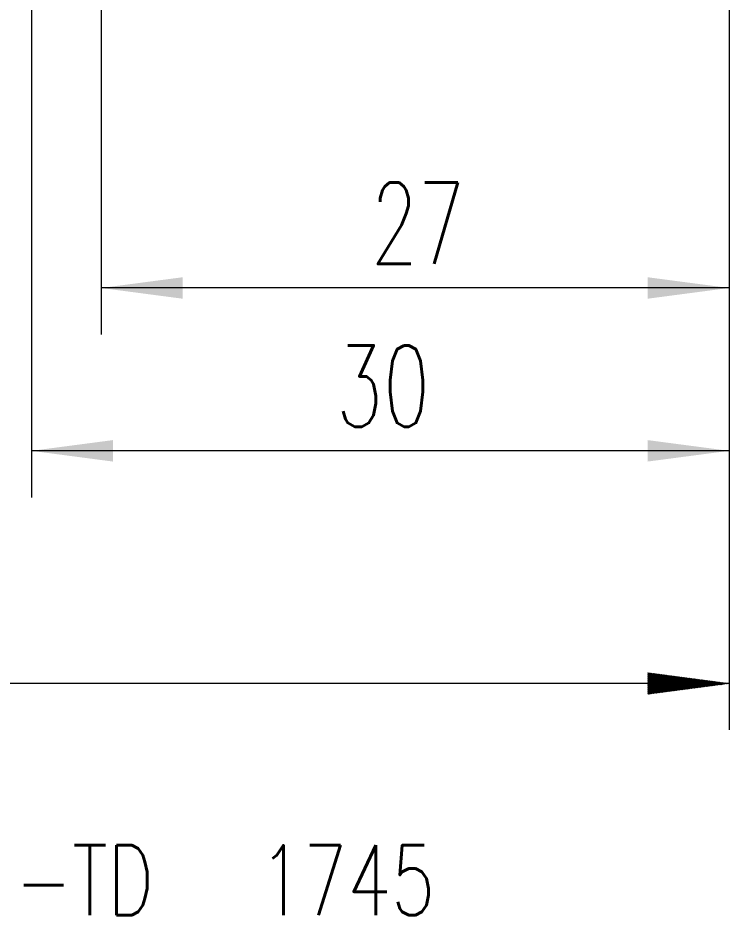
# Model space of a CAD drawing. Header units: millimetres. Extents: x -48.9 to 48.1, y -62.1 to 27.2.
# Drawn here: x -0.58 to 30, y -62.09 to -23.53 of the extents above; entities that cross this region are included whole.
import ezdxf

# ---------------------------------------------------------------- set-up
doc = ezdxf.new("R2010")
doc.units = ezdxf.units.MM
doc.layers.add('SK2', color=7, linetype='Continuous')
doc.layers.add('SK6', color=5, linetype='Continuous')
doc.styles.add('iso_b_vert', font='simplex.shx')
doc.dimstyles.get("Standard").update_dxf_attribs({"dimtxt": 0.18, "dimasz": 0.18, "dimexe": 0.18, "dimexo": 0.0625, "dimgap": 0.09, "dimtad": 1, "dimzin": 0, "dimdsep": 52, "dimtxsty": 'Standard', "dimcen": 0.09, "dimadec": 0, "dimazin": 0, "dimtfac": 1, "dimtdec": 4, "dimtofl": 0, "dimtmove": 0, "dimatfit": 3, "dimfxl": 1, "dimtolj": 1, "dimtzin": 0, "dimarcsym": 0})

# ---------------------------------------------------------------- blocks, each defined once
blk = doc.blocks.new('_U0')
at = {"layer": 'SK2', "lineweight": 13}
for p, q in [((0, -1.5875), (0, -44.135279)), ((30, -4.6375), (30, -44.135279)), ((30, -42.135279), (0, -42.135279))]:
    blk.add_line(p, q, dxfattribs=at)
at = {"layer": 'SK2', "lineweight": 18}
for points in [[(0, -42.135279), (3.499998, -41.674495), (3.500002, -42.596063)], [(30, -42.135279), (26.500002, -42.596063), (26.499998, -41.674495)]]:
    blk.add_solid(points, dxfattribs=at)
at = {"layer": 'SK2', "lineweight": 18, "insert": (13.095034, -41.102646), "char_height": 3.5, "attachment_point": 7, "line_spacing_factor": 1.084337, "style": 'iso_b_vert'}
blk.add_mtext('\\W0.6740;30', dxfattribs=at)
blk = doc.blocks.new('_U2')
at = {"layer": 'SK2', "lineweight": 13}
for p, q in [((2.997679, -4.4375), (2.997679, -37.135279)), ((30, -4.6375), (30, -37.135279)), ((30, -35.135279), (2.997679, -35.135279))]:
    blk.add_line(p, q, dxfattribs=at)
at = {"layer": 'SK2', "lineweight": 18}
for points in [[(2.997679, -35.135279), (6.497677, -34.674495), (6.497681, -35.596063)], [(30, -35.135279), (26.500002, -35.596063), (26.499998, -34.674495)]]:
    blk.add_solid(points, dxfattribs=at)
at = {"layer": 'SK2', "lineweight": 18, "insert": (14.593873, -34.102646), "char_height": 3.5, "attachment_point": 7, "line_spacing_factor": 1.084337, "style": 'iso_b_vert'}
blk.add_mtext('\\W0.6740;27', dxfattribs=at)

msp = doc.modelspace()

# ---------------------------------------------------------------- hatches: boundary and pattern name
at = {"layer": 'SK2', "lineweight": 13}
h = msp.add_hatch(dxfattribs=at)
h.set_pattern_fill('ANSI31', color=256, scale=0.0062, style=0)
h.paths.add_polyline_path([(30, -52.135), (26.5, -52.596), (26.5, -51.674)])

# ---------------------------------------------------------------- linework, layer by layer
at = {"layer": 'SK2', "lineweight": 18}
for p, q in [((30, -4.588), (30, -54.135)), ((30, -52.135), (-36, -52.135))]:
    msp.add_line(p, q, dxfattribs=at)

# ---------------------------------------------------------------- texts
at = {"layer": 'SK6', "lineweight": 18, "insert": (-28.124, -62.089), "char_height": 3, "attachment_point": 7, "line_spacing_factor": 1.084337, "style": 'iso_b_vert'}
msp.add_mtext('\\W0.7355;2F365-0600-050-TD   1745', dxfattribs=at)

# ---------------------------------------------------------------- dimensions: what is measured, and where the dimension line sits
at = {"layer": 'SK2', "lineweight": 18}
for base, p2, picture, middle in [((0, -42.135), (0, 0), '_U0', (15, -42.135)), ((2.998, -35.135), (2.998, -2.85), '_U2', (16.499, -35.135))]:
    dim = msp.add_linear_dim(base=base, p1=(30, -3.05), p2=p2, dimstyle='Standard', override={"dimtxt": 3.5, "dimasz": 3.5, "dimexe": 2, "dimexo": 1.5875, "dimgap": 1.75, "dimtad": 1, "dimtih": 1, "dimtoh": 0, "dimdec": 2, "dimlfac": 1, "dimzin": 8, "dimdsep": 46, "dimlunit": 2, "dimpost": '<>', "dimtxsty": 'iso_b_vert', "dimsah": 1, "dimse1": 0, "dimse2": 0, "dimsd1": 0, "dimsd2": 0, "dimclrd": 2, "dimclre": 2, "dimclrt": 2, "dimtol": 0, "dimtm": -0.1, "dimtfac": 1, "dimtdec": 2, "dimtofl": 1, "dimtmove": 0, "dimtzin": 8, "dimlwd": 13, "dimlwe": 13}, dxfattribs=at)
    dim.commit()
    dim.dimension.update_dxf_attribs({"geometry": picture, "text_midpoint": middle})

doc.saveas('drawing.dxf')
